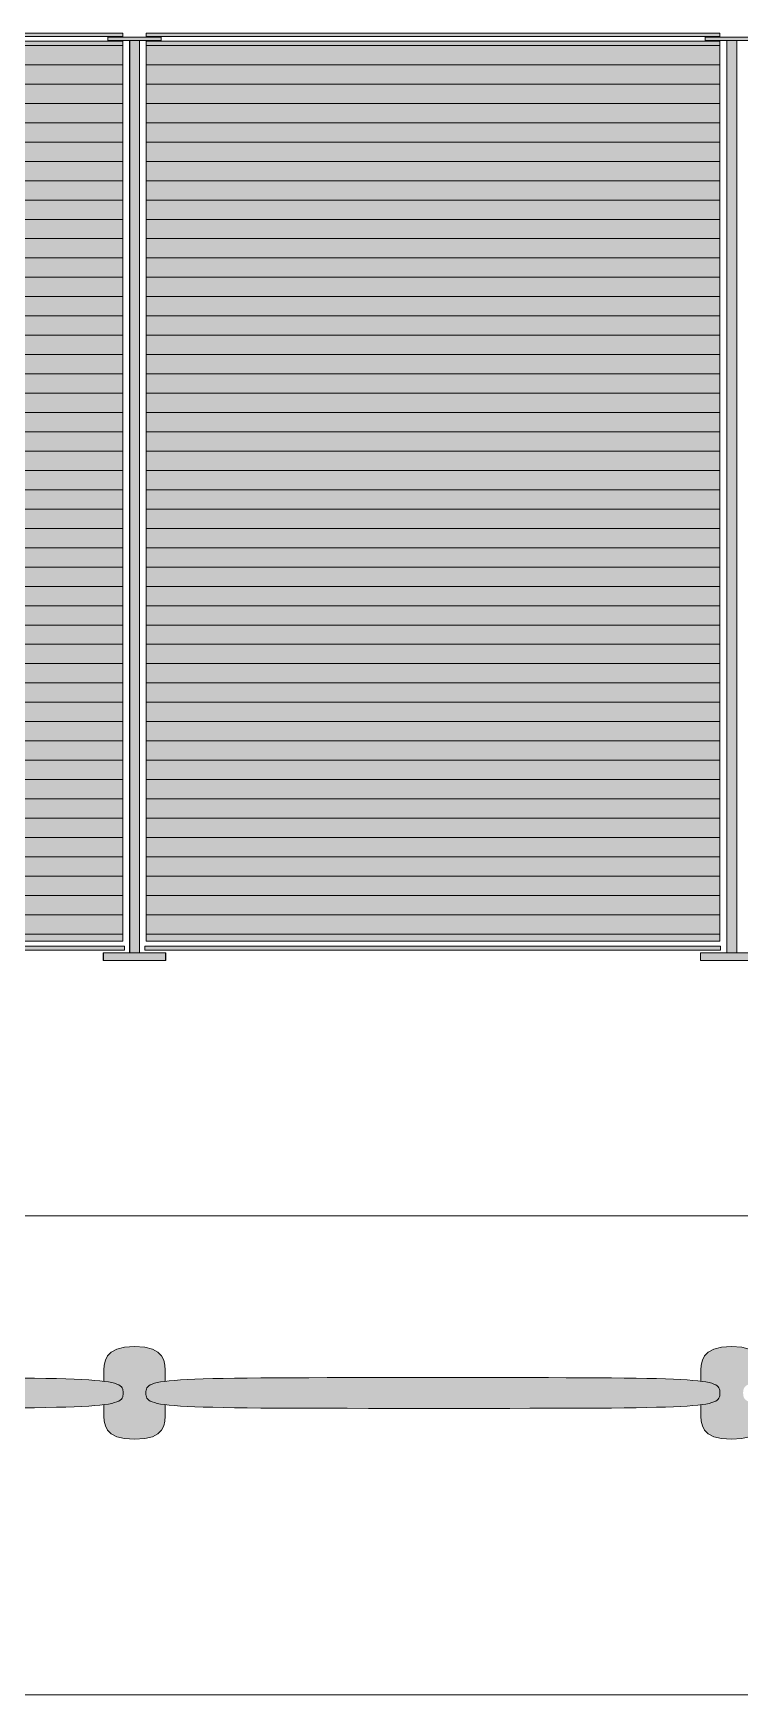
# Model space of a CAD drawing. Header units: millimetres. Extents: x -23380 to 52531, y -5628 to 1041.
# Drawn here: x 26639 to 27553, y -1709 to 441 of the extents above; entities that cross this region are included whole.
import ezdxf

# ---------------------------------------------------------------- set-up
doc = ezdxf.new("R2010")
doc.units = ezdxf.units.MM
for name, color, linetype, lineweight in [('dimensions', 7, 'Continuous', 5), ('drawing', 7, 'Continuous', 5), ('hatch', 9, 'Continuous', 5), ('ropes', 7, 'Continuous', 0)]:
    doc.layers.add(name, color=color, linetype=linetype, lineweight=lineweight)
pattern_1 = [(0, (0, 0), (0, 25), [])]

msp = doc.modelspace()

# ---------------------------------------------------------------- hatches: boundary and pattern name
at = {"layer": 'hatch'}
for points in [[(26373.5, 440.9), (25991.9, 440.9), (25991.9, 436.6), (26373.5, 436.6), (26755.2, 436.6), (26755.2, 440.9)], [(26373.5, 430.7), (25991.9, 430.7), (25991.9, -734.1), (26373.5, -734.1), (26755.2, -734.1), (26755.2, 430.7)], [(26763.6, 431.6), (26776.5, 431.6), (26776.9, 431.6), (26804.6, 431.6), (26804.6, 435.7), (26735.9, 435.7), (26735.9, 431.6)], [(26764, 431.6), (26763.6, 431.6), (26763.6, -749.1), (26764, -749.1)], [(26776.5, -749.1), (26776.5, 431.6), (26764, 431.6), (26764, -749.1)], [(26776.5, 431.6), (26776.5, -749.1), (26776.9, -749.1), (26776.9, 431.6)], [(26785.3, 436.6), (27527.5, 436.6), (27527.5, 440.9), (26785.3, 440.9)], [(26785.3, -734.1), (27527.5, -734.1), (27527.5, 430.7), (26785.3, 430.7)], [(27536.5, 431.6), (27549.4, 431.6), (27577.1, 431.6), (27577.1, 435.7), (27508.4, 435.7), (27508.4, 431.6)], [(27549.4, -749.1), (27549.4, 431.6), (27536.5, 431.6), (27536.5, -749.1)], [(26373.5, -740.7), (25989.9, -740.7), (25989.9, -745.8), (26373.5, -745.8), (26757.1, -745.8), (26757.1, -740.7)], [(26730, -759.1), (26730, -749.1), (26729.8, -749.1), (26729.8, -759.1)], [(26730, -759.1), (26810.5, -759.1), (26810.5, -749.1), (26730, -749.1)], [(26783.4, -745.8), (27528.2, -745.8), (27528.2, -740.7), (26783.4, -740.7)], [(26810.5, -759.1), (26810.7, -759.1), (26810.7, -749.1), (26810.5, -749.1)], [(27583, -759.1), (27583, -749.1), (27502.3, -749.1), (27502.3, -759.1)], [(26730.5, -1334), (26730.6, -1345.7), (26730.6, -1348.9), (26730.7, -1350.5), (26730.8, -1352), (26731, -1353.6), (26731.1, -1354.4), (26731.2, -1355.2), (26731.3, -1356), (26731.4, -1356.8), (26731.6, -1357.5), (26731.8, -1358.3), (26731.9, -1359.1), (26732.2, -1359.8), (26732.4, -1360.6), (26732.6, -1361.3), (26732.9, -1362), (26733.2, -1362.8), (26733.5, -1363.5), (26733.9, -1364.2), (26734.1, -1364.5), (26734.2, -1364.9), (26734.4, -1365.2), (26734.6, -1365.6), (26734.8, -1365.9), (26735.1, -1366.2), (26735.3, -1366.6), (26735.5, -1366.9), (26735.8, -1367.2), (26736, -1367.5), (26736.2, -1367.9), (26736.5, -1368.2), (26736.8, -1368.5), (26737, -1368.8), (26737.3, -1369.1), (26737.6, -1369.4), (26737.9, -1369.7), (26738.2, -1370), (26738.5, -1370.3), (26738.9, -1370.6), (26739.2, -1370.9), (26739.5, -1371.2), (26739.9, -1371.4), (26740.3, -1371.7), (26740.6, -1372), (26741, -1372.2), (26741.4, -1372.5), (26741.8, -1372.8), (26742.2, -1373), (26742.6, -1373.3), (26743, -1373.5), (26743.5, -1373.7), (26744.4, -1374.2), (26745.3, -1374.6), (26746.3, -1375.1), (26747.3, -1375.5), (26748.4, -1375.9), (26749.5, -1376.2), (26750.7, -1376.6), (26751.9, -1376.9), (26753.1, -1377.2), (26754.4, -1377.5), (26755.8, -1377.7), (26757.2, -1377.9), (26758.6, -1378.1), (26760.2, -1378.3), (26761.7, -1378.5), (26763.3, -1378.6), (26765, -1378.7), (26766.7, -1378.7), (26770.3, -1378.8), (26773.9, -1378.7), (26775.7, -1378.7), (26777.3, -1378.6), (26778.9, -1378.5), (26780.5, -1378.3), (26782, -1378.1), (26783.5, -1377.9), (26784.9, -1377.7), (26786.2, -1377.5), (26787.5, -1377.2), (26788.8, -1376.9), (26790, -1376.6), (26791.1, -1376.2), (26792.2, -1375.9), (26793.3, -1375.5), (26794.3, -1375.1), (26795.3, -1374.6), (26796.3, -1374.2), (26797.2, -1373.7), (26797.6, -1373.5), (26798, -1373.3), (26798.5, -1373), (26798.9, -1372.8), (26799.3, -1372.5), (26799.6, -1372.2), (26800, -1372), (26800.4, -1371.7), (26800.7, -1371.4), (26801.1, -1371.2), (26801.4, -1370.9), (26801.8, -1370.6), (26802.1, -1370.3), (26802.4, -1370), (26802.7, -1369.7), (26803, -1369.4), (26803.3, -1369.1), (26803.6, -1368.8), (26803.9, -1368.5), (26804.1, -1368.2), (26804.4, -1367.9), (26804.6, -1367.5), (26804.9, -1367.2), (26805.1, -1366.9), (26805.4, -1366.6), (26805.6, -1366.2), (26805.8, -1365.9), (26806, -1365.6), (26806.2, -1365.2), (26806.4, -1364.9), (26806.6, -1364.5), (26806.8, -1364.2), (26807.1, -1363.5), (26807.4, -1362.8), (26807.7, -1362), (26808, -1361.3), (26808.3, -1360.6), (26808.5, -1359.8), (26808.7, -1359.1), (26808.9, -1358.3), (26809.1, -1357.5), (26809.2, -1356.8), (26809.4, -1356), (26809.5, -1355.2), (26809.6, -1354.4), (26809.7, -1353.6), (26809.8, -1352), (26809.9, -1350.5), (26810, -1348.9), (26810.1, -1345.7), (26810.1, -1334), (26806, -1333.5), (26802.5, -1332.8), (26800.8, -1332.5), (26799.3, -1332.2), (26797.9, -1331.8), (26796.5, -1331.5), (26795.3, -1331.1), (26794.1, -1330.7), (26793.6, -1330.5), (26793.1, -1330.3), (26792.6, -1330.1), (26792.1, -1329.9), (26791.7, -1329.7), (26791.2, -1329.5), (26790.8, -1329.3), (26790.4, -1329.1), (26790, -1328.9), (26789.7, -1328.6), (26789.3, -1328.4), (26789, -1328.2), (26788.7, -1327.9), (26788.4, -1327.7), (26788.2, -1327.6), (26788.1, -1327.5), (26788, -1327.3), (26787.8, -1327.2), (26787.7, -1327.1), (26787.6, -1327), (26787.5, -1326.9), (26787.4, -1326.7), (26787.2, -1326.6), (26787.1, -1326.5), (26787, -1326.3), (26786.9, -1326.2), (26786.8, -1326.1), (26786.7, -1325.9), (26786.7, -1325.8), (26786.6, -1325.7), (26786.5, -1325.5), (26786.4, -1325.4), (26786.3, -1325.3), (26786.2, -1325.1), (26786.2, -1325), (26786.1, -1324.9), (26786, -1324.7), (26786, -1324.6), (26785.9, -1324.4), (26785.8, -1324.3), (26785.8, -1324.2), (26785.7, -1324), (26785.6, -1323.7), (26785.5, -1323.4), (26785.5, -1323.1), (26785.4, -1322.8), (26785.3, -1322.5), (26785.3, -1322.2), (26785.2, -1321.9), (26785.2, -1321.6), (26785.1, -1321.2), (26785.1, -1320.9), (26785.1, -1320.2), (26785, -1319.6), (26785, -1318.9), (26785, -1318.2), (26785.1, -1317.5), (26785.1, -1316.8), (26785.1, -1316.5), (26785.2, -1316.2), (26785.2, -1315.8), (26785.3, -1315.5), (26785.3, -1315.2), (26785.4, -1314.9), (26785.5, -1314.6), (26785.5, -1314.3), (26785.6, -1314), (26785.7, -1313.7), (26785.8, -1313.6), (26785.8, -1313.4), (26785.9, -1313.3), (26786, -1313.1), (26786, -1313), (26786.1, -1312.8), (26786.2, -1312.7), (26786.2, -1312.6), (26786.3, -1312.4), (26786.4, -1312.3), (26786.5, -1312.2), (26786.6, -1312), (26786.7, -1311.9), (26786.7, -1311.8), (26786.8, -1311.6), (26786.9, -1311.5), (26787, -1311.4), (26787.1, -1311.2), (26787.2, -1311.1), (26787.4, -1311), (26787.5, -1310.9), (26787.6, -1310.7), (26787.7, -1310.6), (26787.8, -1310.5), (26788, -1310.4), (26788.1, -1310.2), (26788.2, -1310.1), (26788.4, -1310), (26788.7, -1309.8), (26789, -1309.5), (26789.3, -1309.3), (26789.7, -1309.1), (26790, -1308.8), (26790.4, -1308.6), (26790.8, -1308.4), (26791.2, -1308.2), (26791.7, -1308), (26792.1, -1307.8), (26792.6, -1307.6), (26793.1, -1307.4), (26793.6, -1307.2), (26794.1, -1307), (26795.3, -1306.6), (26796.5, -1306.2), (26797.9, -1305.9), (26799.3, -1305.5), (26800.8, -1305.2), (26802.5, -1304.9), (26806, -1304.3), (26810.1, -1303.7), (26810.1, -1295.6), (26810.1, -1292.4), (26810, -1289.2), (26809.9, -1287.6), (26809.8, -1285.9), (26809.7, -1284.3), (26809.5, -1282.7), (26809.4, -1282), (26809.2, -1281.2), (26809.1, -1280.4), (26808.9, -1279.6), (26808.7, -1278.8), (26808.5, -1278.1), (26808.3, -1277.3), (26808, -1276.6), (26807.7, -1275.8), (26807.4, -1275.1), (26807.1, -1274.4), (26806.8, -1273.6), (26806.6, -1273.3), (26806.4, -1272.9), (26806.2, -1272.6), (26806, -1272.2), (26805.8, -1271.9), (26805.6, -1271.6), (26805.4, -1271.2), (26805.1, -1270.9), (26804.9, -1270.6), (26804.6, -1270.2), (26804.4, -1269.9), (26804.1, -1269.6), (26803.9, -1269.3), (26803.6, -1269), (26803.3, -1268.6), (26803, -1268.3), (26802.7, -1268), (26802.4, -1267.7), (26802.1, -1267.4), (26801.8, -1267.1), (26801.4, -1266.9), (26801.1, -1266.6), (26800.7, -1266.3), (26800.4, -1266), (26800, -1265.7), (26799.6, -1265.5), (26799.3, -1265.2), (26798.9, -1264.9), (26798.5, -1264.7), (26798, -1264.4), (26797.6, -1264.2), (26797.2, -1264), (26796.7, -1263.7), (26796.3, -1263.5), (26795.3, -1263), (26794.3, -1262.6), (26793.3, -1262.2), (26792.2, -1261.8), (26791.1, -1261.4), (26790, -1261.1), (26788.8, -1260.8), (26787.5, -1260.5), (26786.2, -1260.2), (26784.9, -1259.9), (26783.4, -1259.7), (26782, -1259.5), (26780.5, -1259.3), (26778.9, -1259.2), (26777.3, -1259), (26775.7, -1258.9), (26773.9, -1258.9), (26770.3, -1258.8), (26766.9, -1258.9), (26763.7, -1259), (26762.2, -1259.1), (26760.7, -1259.3), (26759.3, -1259.4), (26757.9, -1259.6), (26756.6, -1259.8), (26755.4, -1260), (26754.2, -1260.2), (26753.1, -1260.5), (26752, -1260.7), (26750.9, -1261), (26749.9, -1261.3), (26748.9, -1261.6), (26747.9, -1262), (26747, -1262.3), (26746.1, -1262.7), (26745.2, -1263.1), (26744.4, -1263.5), (26743.6, -1263.9), (26742.8, -1264.3), (26742.1, -1264.8), (26741.4, -1265.2), (26740.7, -1265.7), (26740, -1266.2), (26739.4, -1266.7), (26738.8, -1267.2), (26738.3, -1267.7), (26737.7, -1268.2), (26737.2, -1268.8), (26736.7, -1269.3), (26736.3, -1269.9), (26735.8, -1270.5), (26735.4, -1271), (26735, -1271.6), (26734.6, -1272.2), (26734.3, -1272.9), (26734, -1273.5), (26733.6, -1274.1), (26733.4, -1274.7), (26733.1, -1275.4), (26732.8, -1276), (26732.6, -1276.7), (26732.4, -1277.4), (26732.2, -1278), (26732, -1278.7), (26731.8, -1279.4), (26731.6, -1280.1), (26731.5, -1280.7), (26731.4, -1281.4), (26731.1, -1282.8), (26731, -1284.2), (26730.8, -1285.7), (26730.7, -1287.1), (26730.6, -1288.5), (26730.6, -1289.9), (26730.5, -1303.7), (26734.6, -1304.3), (26738.2, -1304.9), (26739.8, -1305.2), (26741.3, -1305.5), (26742.8, -1305.9), (26744.1, -1306.2), (26745.3, -1306.6), (26746.5, -1307), (26747, -1307.2), (26747.6, -1307.4), (26748, -1307.6), (26748.5, -1307.8), (26749, -1308), (26749.4, -1308.2), (26749.8, -1308.4), (26750.2, -1308.6), (26750.6, -1308.8), (26751, -1309.1), (26751.3, -1309.3), (26751.7, -1309.5), (26752, -1309.8), (26752.3, -1310), (26752.4, -1310.1), (26752.5, -1310.2), (26752.7, -1310.4), (26752.8, -1310.5), (26752.9, -1310.6), (26753, -1310.7), (26753.2, -1310.9), (26753.3, -1311), (26753.4, -1311.1), (26753.5, -1311.2), (26753.6, -1311.4), (26753.7, -1311.5), (26753.8, -1311.6), (26753.9, -1311.8), (26754, -1311.9), (26754.1, -1312), (26754.2, -1312.2), (26754.2, -1312.3), (26754.3, -1312.4), (26754.4, -1312.6), (26754.5, -1312.7), (26754.5, -1312.8), (26754.6, -1313), (26754.7, -1313.1), (26754.7, -1313.3), (26754.8, -1313.4), (26754.8, -1313.6), (26754.9, -1313.7), (26755, -1314), (26755.1, -1314.3), (26755.2, -1314.6), (26755.2, -1314.9), (26755.3, -1315.2), (26755.4, -1315.5), (26755.4, -1315.8), (26755.5, -1316.2), (26755.5, -1316.5), (26755.5, -1316.8), (26755.6, -1317.5), (26755.6, -1318.2), (26755.6, -1318.9), (26755.6, -1319.6), (26755.6, -1320.2), (26755.5, -1320.9), (26755.5, -1321.2), (26755.5, -1321.6), (26755.4, -1321.9), (26755.4, -1322.2), (26755.3, -1322.5), (26755.2, -1322.8), (26755.2, -1323.1), (26755.1, -1323.4), (26755, -1323.7), (26754.9, -1324), (26754.8, -1324.2), (26754.8, -1324.3), (26754.7, -1324.4), (26754.7, -1324.6), (26754.6, -1324.7), (26754.5, -1324.9), (26754.5, -1325), (26754.4, -1325.1), (26754.3, -1325.3), (26754.2, -1325.4), (26754.2, -1325.5), (26754.1, -1325.7), (26754, -1325.8), (26753.9, -1326), (26753.8, -1326.1), (26753.7, -1326.2), (26753.6, -1326.3), (26753.5, -1326.5), (26753.4, -1326.6), (26753.3, -1326.7), (26753.2, -1326.9), (26753, -1327), (26752.9, -1327.1), (26752.8, -1327.2), (26752.7, -1327.3), (26752.5, -1327.5), (26752.4, -1327.6), (26752.3, -1327.7), (26752, -1328), (26751.7, -1328.2), (26751.3, -1328.4), (26751, -1328.6), (26750.6, -1328.9), (26750.2, -1329.1), (26749.8, -1329.3), (26749.4, -1329.5), (26749, -1329.7), (26748.5, -1329.9), (26748, -1330.1), (26747.6, -1330.3), (26747, -1330.5), (26746.5, -1330.7), (26745.3, -1331.1), (26744.1, -1331.5), (26742.8, -1331.8), (26741.4, -1332.2), (26739.8, -1332.5), (26738.2, -1332.8), (26734.6, -1333.5)], [(26757.9, -1259.6), (26756.6, -1259.8), (26755.4, -1260), (26754.2, -1260.2), (26753.1, -1260.5), (26752, -1260.7), (26750.9, -1261), (26749.9, -1261.3), (26748.9, -1261.6), (26747.9, -1262), (26747, -1262.3), (26746.1, -1262.7), (26745.2, -1263.1), (26744.4, -1263.5), (26743.6, -1263.9), (26742.8, -1264.3), (26742.1, -1264.8), (26741.4, -1265.2), (26740.7, -1265.7), (26740, -1266.2), (26739.4, -1266.7), (26738.8, -1267.2), (26738.3, -1267.7), (26737.7, -1268.2), (26737.2, -1268.8), (26736.7, -1269.3), (26736.3, -1269.9), (26735.8, -1270.5), (26735.4, -1271), (26735, -1271.6), (26734.6, -1272.2), (26734.3, -1272.9), (26734, -1273.5), (26733.6, -1274.1), (26733.4, -1274.7), (26733.1, -1275.4), (26732.8, -1276), (26732.6, -1276.7), (26732.4, -1277.3), (26732.2, -1278), (26732, -1278.7), (26731.8, -1279.4), (26731.6, -1280.1), (26731.5, -1280.7), (26731.4, -1281.4), (26731.1, -1282.8), (26731, -1284.2), (26730.8, -1285.7), (26730.7, -1287.1), (26730.6, -1288.5), (26730.6, -1289.9), (26730.5, -1303.7), (26730.5, -1303.7), (26730.5, -1295.6), (26730.6, -1289.9), (26730.6, -1288.5), (26730.7, -1287.1), (26730.8, -1285.7), (26731, -1284.2), (26731.1, -1282.8), (26731.4, -1281.4), (26731.5, -1280.7), (26731.6, -1280.1), (26731.8, -1279.4), (26732, -1278.7), (26732.2, -1278), (26732.4, -1277.4), (26732.6, -1276.7), (26732.8, -1276), (26733.1, -1275.4), (26733.4, -1274.7), (26733.6, -1274.1), (26734, -1273.5), (26734.3, -1272.9), (26734.6, -1272.2), (26735, -1271.6), (26735.4, -1271), (26735.8, -1270.5), (26736.3, -1269.9), (26736.7, -1269.3), (26737.2, -1268.8), (26737.7, -1268.2), (26738.3, -1267.7), (26738.8, -1267.2), (26739.4, -1266.7), (26740, -1266.2), (26740.7, -1265.7), (26741.4, -1265.2), (26742.1, -1264.8), (26742.8, -1264.3), (26743.6, -1263.9), (26744.4, -1263.5), (26745.2, -1263.1), (26746.1, -1262.7), (26747, -1262.3), (26747.9, -1262), (26748.9, -1261.6), (26749.9, -1261.3), (26750.9, -1261), (26752, -1260.7), (26753.1, -1260.5), (26754.2, -1260.2), (26755.4, -1260), (26756.6, -1259.8)], [(27502.8, -1334.1), (27502.8, -1345.7), (27502.9, -1348.9), (27503, -1350.5), (27503.1, -1352), (27503.2, -1353.6), (27503.3, -1354.4), (27503.4, -1355.2), (27503.6, -1356), (27503.7, -1356.8), (27503.9, -1357.5), (27504, -1358.3), (27504.2, -1359.1), (27504.4, -1359.8), (27504.7, -1360.6), (27504.9, -1361.3), (27505.2, -1362), (27505.5, -1362.8), (27505.8, -1363.5), (27506.2, -1364.2), (27506.3, -1364.5), (27506.5, -1364.9), (27506.7, -1365.2), (27506.9, -1365.6), (27507.1, -1365.9), (27507.3, -1366.2), (27507.6, -1366.6), (27507.8, -1366.9), (27508, -1367.2), (27508.3, -1367.5), (27508.5, -1367.9), (27508.8, -1368.2), (27509.1, -1368.5), (27509.3, -1368.8), (27509.6, -1369.1), (27509.9, -1369.4), (27510.2, -1369.7), (27510.5, -1370), (27510.8, -1370.3), (27511.2, -1370.6), (27511.5, -1370.9), (27511.8, -1371.2), (27512.2, -1371.4), (27512.5, -1371.7), (27512.9, -1372), (27513.3, -1372.2), (27513.7, -1372.5), (27514.1, -1372.8), (27514.5, -1373), (27514.9, -1373.3), (27515.3, -1373.5), (27515.8, -1373.7), (27516.7, -1374.2), (27517.6, -1374.6), (27518.6, -1375.1), (27519.6, -1375.5), (27520.7, -1375.9), (27521.8, -1376.2), (27523, -1376.6), (27524.2, -1376.9), (27525.4, -1377.2), (27526.7, -1377.5), (27528.1, -1377.7), (27529.5, -1377.9), (27530.9, -1378.1), (27532.4, -1378.3), (27534, -1378.5), (27535.6, -1378.6), (27537.3, -1378.7), (27539, -1378.7), (27542.6, -1378.8), (27546.2, -1378.7), (27547.9, -1378.7), (27549.6, -1378.6), (27551.2, -1378.5), (27552.8, -1378.3), (27554.3, -1378.1), (27555.7, -1377.9), (27557.1, -1377.7), (27558.5, -1377.5), (27559.8, -1377.2), (27561.1, -1376.9), (27562.3, -1376.6), (27563.4, -1376.2), (27564.5, -1375.9), (27565.6, -1375.5), (27566.6, -1375.1), (27567.6, -1374.6), (27568.6, -1374.2), (27569.5, -1373.7), (27569.9, -1373.5), (27570.3, -1373.3), (27570.7, -1373), (27571.1, -1372.8), (27571.5, -1372.5), (27571.9, -1372.2), (27572.3, -1372), (27572.7, -1371.7), (27573, -1371.4), (27573.4, -1371.2), (27573.7, -1370.9), (27574.1, -1370.6), (27574.4, -1370.3), (27574.7, -1370), (27575, -1369.7), (27575.3, -1369.4), (27575.6, -1369.1), (27575.9, -1368.8), (27576.2, -1368.5), (27576.4, -1368.2), (27576.7, -1367.9), (27576.9, -1367.5), (27577.2, -1367.2), (27577.4, -1366.9), (27577.6, -1366.6), (27577.9, -1366.2), (27578.1, -1365.9), (27578.3, -1365.6), (27578.5, -1365.2), (27578.7, -1364.9), (27578.9, -1364.5), (27579.1, -1364.2), (27579.4, -1363.5), (27579.7, -1362.8), (27580, -1362), (27580.3, -1361.3), (27580.5, -1360.6), (27580.8, -1359.8), (27581, -1359.1), (27581.2, -1358.3), (27581.4, -1357.5), (27581.5, -1356.8), (27581.6, -1356), (27581.8, -1355.2), (27581.9, -1354.4), (27582, -1353.6), (27582.1, -1352), (27582.2, -1350.5), (27582.3, -1348.9), (27582.4, -1345.7), (27582.4, -1334.1), (27578.4, -1333.6), (27574.9, -1333), (27573.3, -1332.6), (27571.7, -1332.3), (27570.3, -1332), (27569, -1331.6), (27567.8, -1331.2), (27566.7, -1330.9), (27566.1, -1330.7), (27565.6, -1330.5), (27565.1, -1330.3), (27564.7, -1330), (27564.2, -1329.8), (27563.8, -1329.6), (27563.4, -1329.4), (27563, -1329.2), (27562.6, -1329), (27562.2, -1328.7), (27561.9, -1328.5), (27561.6, -1328.3), (27561.3, -1328), (27561, -1327.8), (27560.8, -1327.7), (27560.7, -1327.6), (27560.6, -1327.4), (27560.4, -1327.3), (27560.3, -1327.2), (27560.2, -1327.1), (27560.1, -1326.9), (27560, -1326.8), (27559.8, -1326.7), (27559.7, -1326.6), (27559.6, -1326.4), (27559.5, -1326.3), (27559.4, -1326.2), (27559.3, -1326), (27559.3, -1325.9), (27559.2, -1325.8), (27559.1, -1325.6), (27559, -1325.5), (27558.9, -1325.4), (27558.8, -1325.2), (27558.8, -1325.1), (27558.7, -1324.9), (27558.6, -1324.8), (27558.6, -1324.6), (27558.5, -1324.5), (27558.5, -1324.4), (27558.3, -1324.1), (27558.2, -1323.8), (27558.1, -1323.5), (27558.1, -1323.2), (27558, -1322.9), (27557.9, -1322.6), (27557.9, -1322.2), (27557.8, -1321.9), (27557.8, -1321.6), (27557.7, -1321.3), (27557.7, -1320.9), (27557.7, -1320.3), (27557.6, -1319.6), (27557.6, -1318.9), (27557.6, -1318.1), (27557.7, -1317.5), (27557.7, -1316.8), (27557.7, -1316.4), (27557.8, -1316.1), (27557.8, -1315.8), (27557.9, -1315.5), (27557.9, -1315.2), (27558, -1314.8), (27558.1, -1314.5), (27558.1, -1314.2), (27558.2, -1313.9), (27558.3, -1313.6), (27558.5, -1313.3), (27558.5, -1313.2), (27558.6, -1313.1), (27558.6, -1312.9), (27558.7, -1312.8), (27558.8, -1312.6), (27558.8, -1312.5), (27558.9, -1312.4), (27559, -1312.2), (27559.1, -1312.1), (27559.2, -1311.9), (27559.3, -1311.8), (27559.3, -1311.7), (27559.4, -1311.5), (27559.5, -1311.4), (27559.6, -1311.3), (27559.7, -1311.2), (27559.8, -1311), (27560, -1310.9), (27560.1, -1310.8), (27560.2, -1310.6), (27560.3, -1310.5), (27560.4, -1310.4), (27560.6, -1310.3), (27560.7, -1310.1), (27560.8, -1310), (27561, -1309.9), (27561.3, -1309.7), (27561.6, -1309.4), (27561.9, -1309.2), (27562.2, -1309), (27562.6, -1308.7), (27563, -1308.5), (27563.4, -1308.3), (27563.8, -1308.1), (27564.2, -1307.9), (27564.7, -1307.7), (27565.1, -1307.5), (27565.6, -1307.3), (27566.1, -1307.1), (27566.7, -1306.9), (27567.8, -1306.5), (27569, -1306.1), (27570.3, -1305.8), (27571.7, -1305.4), (27573.3, -1305.1), (27574.9, -1304.8), (27578.4, -1304.1), (27582.4, -1303.6), (27582.4, -1295.6), (27582.4, -1292.4), (27582.3, -1289.2), (27582.2, -1287.6), (27582.1, -1285.9), (27582, -1284.3), (27581.8, -1282.7), (27581.6, -1282), (27581.5, -1281.2), (27581.4, -1280.4), (27581.2, -1279.6), (27581, -1278.8), (27580.8, -1278.1), (27580.5, -1277.3), (27580.3, -1276.6), (27580, -1275.8), (27579.7, -1275.1), (27579.4, -1274.4), (27579.1, -1273.6), (27578.9, -1273.3), (27578.7, -1272.9), (27578.5, -1272.6), (27578.3, -1272.2), (27578.1, -1271.9), (27577.9, -1271.6), (27577.6, -1271.2), (27577.4, -1270.9), (27577.2, -1270.6), (27576.9, -1270.2), (27576.7, -1269.9), (27576.4, -1269.6), (27576.2, -1269.3), (27575.9, -1269), (27575.6, -1268.6), (27575.3, -1268.3), (27575, -1268), (27574.7, -1267.7), (27574.4, -1267.4), (27574.1, -1267.1), (27573.7, -1266.9), (27573.4, -1266.6), (27573, -1266.3), (27572.7, -1266), (27572.3, -1265.7), (27571.9, -1265.5), (27571.5, -1265.2), (27571.2, -1264.9), (27570.7, -1264.7), (27570.3, -1264.4), (27569.9, -1264.2), (27569.5, -1264), (27569, -1263.7), (27568.6, -1263.5), (27567.6, -1263), (27566.6, -1262.6), (27565.6, -1262.2), (27564.5, -1261.8), (27563.4, -1261.4), (27562.3, -1261.1), (27561.1, -1260.8), (27559.8, -1260.5), (27558.5, -1260.2), (27557.1, -1259.9), (27555.7, -1259.7), (27554.3, -1259.5), (27552.8, -1259.3), (27551.2, -1259.2), (27549.6, -1259), (27547.9, -1258.9), (27546.2, -1258.9), (27542.6, -1258.8), (27539, -1258.9), (27537.3, -1258.9), (27535.6, -1259), (27534, -1259.2), (27532.4, -1259.3), (27530.9, -1259.5), (27529.5, -1259.7), (27528.1, -1259.9), (27526.7, -1260.2), (27525.4, -1260.5), (27524.2, -1260.8), (27523, -1261.1), (27521.8, -1261.4), (27520.7, -1261.8), (27519.6, -1262.2), (27518.6, -1262.6), (27517.6, -1263), (27516.7, -1263.5), (27516.2, -1263.7), (27515.8, -1264), (27515.3, -1264.2), (27514.9, -1264.4), (27514.5, -1264.7), (27514.1, -1264.9), (27513.7, -1265.2), (27513.3, -1265.5), (27512.9, -1265.7), (27512.5, -1266), (27512.2, -1266.3), (27511.8, -1266.6), (27511.5, -1266.9), (27511.2, -1267.1), (27510.8, -1267.4), (27510.5, -1267.7), (27510.2, -1268), (27509.9, -1268.3), (27509.6, -1268.6), (27509.3, -1269), (27509.1, -1269.3), (27508.8, -1269.6), (27508.5, -1269.9), (27508.3, -1270.2), (27508, -1270.6), (27507.8, -1270.9), (27507.6, -1271.2), (27507.3, -1271.6), (27507.1, -1271.9), (27506.9, -1272.2), (27506.7, -1272.6), (27506.5, -1272.9), (27506.3, -1273.3), (27506.2, -1273.6), (27505.8, -1274.4), (27505.5, -1275.1), (27505.2, -1275.8), (27504.9, -1276.6), (27504.7, -1277.3), (27504.4, -1278.1), (27504.2, -1278.8), (27504, -1279.6), (27503.9, -1280.4), (27503.7, -1281.2), (27503.6, -1282), (27503.4, -1282.7), (27503.2, -1284.3), (27503.1, -1285.9), (27503, -1287.6), (27502.9, -1289.2), (27502.8, -1292.4), (27502.8, -1303.6), (27506.8, -1304.1), (27510.4, -1304.8), (27512, -1305.1), (27513.5, -1305.4), (27514.9, -1305.8), (27516.2, -1306.1), (27517.4, -1306.5), (27518.5, -1306.9), (27519.1, -1307.1), (27519.6, -1307.3), (27520.1, -1307.5), (27520.6, -1307.7), (27521, -1307.9), (27521.4, -1308.1), (27521.9, -1308.3), (27522.2, -1308.5), (27522.6, -1308.7), (27523, -1309), (27523.3, -1309.2), (27523.6, -1309.4), (27524, -1309.7), (27524.3, -1309.9), (27524.4, -1310), (27524.5, -1310.1), (27524.7, -1310.3), (27524.8, -1310.4), (27524.9, -1310.5), (27525, -1310.6), (27525.2, -1310.8), (27525.3, -1310.9), (27525.4, -1311), (27525.5, -1311.2), (27525.6, -1311.3), (27525.7, -1311.4), (27525.8, -1311.5), (27525.9, -1311.7), (27526, -1311.8), (27526.1, -1311.9), (27526.1, -1312.1), (27526.2, -1312.2), (27526.3, -1312.4), (27526.4, -1312.5), (27526.4, -1312.6), (27526.5, -1312.8), (27526.6, -1312.9), (27526.7, -1313.1), (27526.7, -1313.2), (27526.8, -1313.3), (27526.9, -1313.6), (27527, -1313.9), (27527.1, -1314.2), (27527.2, -1314.5), (27527.2, -1314.8), (27527.3, -1315.2), (27527.4, -1315.5), (27527.4, -1315.8), (27527.4, -1316.1), (27527.5, -1316.4), (27527.5, -1316.8), (27527.6, -1317.5), (27527.6, -1318.1), (27527.6, -1318.9), (27527.6, -1319.6), (27527.6, -1320.3), (27527.5, -1320.9), (27527.5, -1321.3), (27527.4, -1321.6), (27527.4, -1321.9), (27527.4, -1322.2), (27527.3, -1322.6), (27527.2, -1322.9), (27527.2, -1323.2), (27527.1, -1323.5), (27527, -1323.8), (27526.9, -1324.1), (27526.8, -1324.4), (27526.7, -1324.5), (27526.7, -1324.6), (27526.6, -1324.8), (27526.5, -1324.9), (27526.4, -1325.1), (27526.4, -1325.2), (27526.3, -1325.4), (27526.2, -1325.5), (27526.1, -1325.6), (27526.1, -1325.8), (27526, -1325.9), (27525.9, -1326), (27525.8, -1326.2), (27525.7, -1326.3), (27525.6, -1326.4), (27525.5, -1326.6), (27525.4, -1326.7), (27525.3, -1326.8), (27525.2, -1326.9), (27525, -1327.1), (27524.9, -1327.2), (27524.8, -1327.3), (27524.7, -1327.4), (27524.5, -1327.6), (27524.4, -1327.7), (27524.3, -1327.8), (27524, -1328), (27523.6, -1328.3), (27523.3, -1328.5), (27523, -1328.7), (27522.6, -1329), (27522.2, -1329.2), (27521.9, -1329.4), (27521.4, -1329.6), (27521, -1329.8), (27520.6, -1330), (27520.1, -1330.3), (27519.6, -1330.5), (27519.1, -1330.7), (27518.5, -1330.9), (27517.4, -1331.2), (27516.2, -1331.6), (27514.9, -1332), (27513.5, -1332.3), (27512, -1332.6), (27510.4, -1333), (27506.8, -1333.6)], [(26373.5, -1299), (26123.7, -1299.6), (26056, -1301), (26033.2, -1302.1), (26024.2, -1302.9), (26016.5, -1303.7), (26012.4, -1304.3), (26008.8, -1304.9), (26007.2, -1305.2), (26005.7, -1305.5), (26004.3, -1305.9), (26002.9, -1306.2), (26001.7, -1306.6), (26000.5, -1307), (26000, -1307.2), (25999.5, -1307.4), (25999, -1307.6), (25998.5, -1307.8), (25998, -1308), (25997.6, -1308.2), (25997.2, -1308.4), (25996.8, -1308.6), (25996.4, -1308.8), (25996.1, -1309.1), (25995.7, -1309.3), (25995.4, -1309.5), (25995.1, -1309.8), (25994.8, -1310), (25994.6, -1310.1), (25994.5, -1310.2), (25994.4, -1310.4), (25994.2, -1310.5), (25994.1, -1310.6), (25994, -1310.7), (25993.9, -1310.9), (25993.7, -1311), (25993.6, -1311.1), (25993.5, -1311.2), (25993.4, -1311.4), (25993.3, -1311.5), (25993.2, -1311.6), (25993.1, -1311.8), (25993, -1311.9), (25993, -1312), (25992.9, -1312.2), (25992.8, -1312.3), (25992.7, -1312.4), (25992.6, -1312.6), (25992.6, -1312.7), (25992.5, -1312.8), (25992.4, -1313), (25992.4, -1313.1), (25992.3, -1313.3), (25992.2, -1313.4), (25992.2, -1313.6), (25992.1, -1313.7), (25992, -1314), (25991.9, -1314.3), (25991.9, -1314.6), (25991.8, -1314.9), (25991.7, -1315.2), (25991.7, -1315.5), (25991.6, -1315.8), (25991.6, -1316.2), (25991.5, -1316.5), (25991.5, -1316.8), (25991.5, -1317.5), (25991.4, -1318.2), (25991.4, -1318.9), (25991.4, -1319.6), (25991.5, -1320.2), (25991.5, -1320.9), (25991.5, -1321.2), (25991.6, -1321.6), (25991.6, -1321.9), (25991.7, -1322.2), (25991.7, -1322.5), (25991.8, -1322.8), (25991.9, -1323.1), (25991.9, -1323.4), (25992, -1323.7), (25992.1, -1324), (25992.2, -1324.2), (25992.2, -1324.3), (25992.3, -1324.4), (25992.4, -1324.6), (25992.4, -1324.7), (25992.5, -1324.9), (25992.6, -1325), (25992.6, -1325.1), (25992.7, -1325.3), (25992.8, -1325.4), (25992.9, -1325.5), (25993, -1325.7), (25993, -1325.8), (25993.1, -1326), (25993.2, -1326.1), (25993.3, -1326.2), (25993.4, -1326.3), (25993.5, -1326.5), (25993.6, -1326.6), (25993.7, -1326.7), (25993.9, -1326.9), (25994, -1327), (25994.1, -1327.1), (25994.2, -1327.2), (25994.4, -1327.3), (25994.5, -1327.5), (25994.6, -1327.6), (25994.8, -1327.7), (25995.1, -1328), (25995.4, -1328.2), (25995.7, -1328.4), (25996, -1328.6), (25996.4, -1328.9), (25996.8, -1329.1), (25997.2, -1329.3), (25997.6, -1329.5), (25998, -1329.7), (25998.5, -1329.9), (25999, -1330.1), (25999.5, -1330.3), (26000, -1330.5), (26000.5, -1330.7), (26001.7, -1331.1), (26002.9, -1331.5), (26004.2, -1331.8), (26005.7, -1332.2), (26007.2, -1332.5), (26008.8, -1332.8), (26012.4, -1333.5), (26016.5, -1334), (26024.1, -1334.9), (26033.2, -1335.6), (26056, -1336.8), (26123.7, -1338.2), (26623.3, -1338.2), (26691, -1336.8), (26713.8, -1335.6), (26722.9, -1334.9), (26730.5, -1334), (26734.6, -1333.5), (26738.2, -1332.8), (26739.8, -1332.5), (26741.4, -1332.2), (26742.8, -1331.8), (26744.1, -1331.5), (26745.3, -1331.1), (26746.5, -1330.7), (26747, -1330.5), (26747.6, -1330.3), (26748, -1330.1), (26748.5, -1329.9), (26749, -1329.7), (26749.4, -1329.5), (26749.8, -1329.3), (26750.2, -1329.1), (26750.6, -1328.9), (26751, -1328.6), (26751.3, -1328.4), (26751.7, -1328.2), (26752, -1328), (26752.3, -1327.7), (26752.4, -1327.6), (26752.5, -1327.5), (26752.7, -1327.3), (26752.8, -1327.2), (26752.9, -1327.1), (26753, -1327), (26753.2, -1326.9), (26753.3, -1326.7), (26753.4, -1326.6), (26753.5, -1326.5), (26753.6, -1326.3), (26753.7, -1326.2), (26753.8, -1326.1), (26753.9, -1326), (26754, -1325.8), (26754.1, -1325.7), (26754.2, -1325.5), (26754.2, -1325.4), (26754.3, -1325.3), (26754.4, -1325.1), (26754.5, -1325), (26754.5, -1324.9), (26754.6, -1324.7), (26754.7, -1324.6), (26754.7, -1324.4), (26754.8, -1324.3), (26754.8, -1324.2), (26754.9, -1324), (26755, -1323.7), (26755.1, -1323.4), (26755.2, -1323.1), (26755.2, -1322.8), (26755.3, -1322.5), (26755.4, -1322.2), (26755.4, -1321.9), (26755.5, -1321.6), (26755.5, -1321.2), (26755.5, -1320.9), (26755.6, -1320.2), (26755.6, -1319.6), (26755.6, -1318.9), (26755.6, -1318.2), (26755.6, -1317.5), (26755.5, -1316.8), (26755.5, -1316.5), (26755.5, -1316.2), (26755.4, -1315.8), (26755.4, -1315.5), (26755.3, -1315.2), (26755.2, -1314.9), (26755.2, -1314.6), (26755.1, -1314.3), (26755, -1314), (26754.9, -1313.7), (26754.8, -1313.6), (26754.8, -1313.4), (26754.7, -1313.3), (26754.7, -1313.1), (26754.6, -1313), (26754.5, -1312.8), (26754.5, -1312.7), (26754.4, -1312.6), (26754.3, -1312.4), (26754.2, -1312.3), (26754.2, -1312.2), (26754.1, -1312), (26754, -1311.9), (26753.9, -1311.8), (26753.8, -1311.6), (26753.7, -1311.5), (26753.6, -1311.4), (26753.5, -1311.2), (26753.4, -1311.1), (26753.3, -1311), (26753.2, -1310.9), (26753, -1310.7), (26752.9, -1310.6), (26752.8, -1310.5), (26752.7, -1310.4), (26752.5, -1310.2), (26752.4, -1310.1), (26752.3, -1310), (26752, -1309.8), (26751.7, -1309.5), (26751.3, -1309.3), (26751, -1309.1), (26750.6, -1308.8), (26750.2, -1308.6), (26749.8, -1308.4), (26749.4, -1308.2), (26749, -1308), (26748.5, -1307.8), (26748, -1307.6), (26747.6, -1307.4), (26747, -1307.2), (26746.5, -1307), (26745.3, -1306.6), (26744.1, -1306.2), (26742.8, -1305.9), (26741.3, -1305.5), (26739.8, -1305.2), (26738.2, -1304.9), (26734.6, -1304.3), (26730.5, -1303.7), (26722.9, -1302.9), (26713.8, -1302.1), (26691, -1301), (26623.3, -1299.6)], [(26785, -1318.9), (26785, -1319.6), (26785.1, -1320.2), (26785.1, -1320.9), (26785.1, -1321.2), (26785.2, -1321.6), (26785.2, -1321.9), (26785.3, -1322.2), (26785.3, -1322.5), (26785.4, -1322.8), (26785.5, -1323.1), (26785.5, -1323.4), (26785.6, -1323.7), (26785.7, -1324), (26785.8, -1324.2), (26785.8, -1324.3), (26785.9, -1324.4), (26786, -1324.6), (26786, -1324.7), (26786.1, -1324.9), (26786.2, -1325), (26786.2, -1325.1), (26786.3, -1325.3), (26786.4, -1325.4), (26786.5, -1325.5), (26786.6, -1325.7), (26786.7, -1325.8), (26786.7, -1325.9), (26786.8, -1326.1), (26786.9, -1326.2), (26787, -1326.3), (26787.1, -1326.5), (26787.2, -1326.6), (26787.4, -1326.7), (26787.5, -1326.9), (26787.6, -1327), (26787.7, -1327.1), (26787.8, -1327.2), (26788, -1327.3), (26788.1, -1327.5), (26788.2, -1327.6), (26788.4, -1327.7), (26788.7, -1327.9), (26789, -1328.2), (26789.3, -1328.4), (26789.7, -1328.6), (26790, -1328.9), (26790.4, -1329.1), (26790.8, -1329.3), (26791.2, -1329.5), (26791.7, -1329.7), (26792.1, -1329.9), (26792.6, -1330.1), (26793.1, -1330.3), (26793.6, -1330.5), (26794.1, -1330.7), (26795.3, -1331.1), (26796.5, -1331.5), (26797.9, -1331.8), (26799.3, -1332.2), (26800.8, -1332.5), (26802.5, -1332.8), (26806, -1333.5), (26810.1, -1334), (26817.8, -1334.9), (26826.8, -1335.6), (26849.6, -1336.8), (26917.3, -1338.2), (27401.1, -1338.2), (27465.1, -1336.8), (27486.8, -1335.7), (27495.5, -1334.9), (27502.8, -1334.1), (27506.8, -1333.6), (27510.4, -1333), (27512, -1332.6), (27513.5, -1332.3), (27514.9, -1332), (27516.2, -1331.6), (27517.4, -1331.2), (27518.5, -1330.9), (27519.1, -1330.7), (27519.6, -1330.5), (27520.1, -1330.3), (27520.6, -1330), (27521, -1329.8), (27521.4, -1329.6), (27521.9, -1329.4), (27522.2, -1329.2), (27522.6, -1329), (27523, -1328.7), (27523.3, -1328.5), (27523.6, -1328.3), (27524, -1328), (27524.3, -1327.8), (27524.4, -1327.7), (27524.5, -1327.6), (27524.7, -1327.4), (27524.8, -1327.3), (27524.9, -1327.2), (27525, -1327.1), (27525.2, -1326.9), (27525.3, -1326.8), (27525.4, -1326.7), (27525.5, -1326.6), (27525.6, -1326.4), (27525.7, -1326.3), (27525.8, -1326.2), (27525.9, -1326), (27526, -1325.9), (27526.1, -1325.8), (27526.1, -1325.6), (27526.2, -1325.5), (27526.3, -1325.4), (27526.4, -1325.2), (27526.4, -1325.1), (27526.5, -1324.9), (27526.6, -1324.8), (27526.7, -1324.6), (27526.7, -1324.5), (27526.8, -1324.4), (27526.9, -1324.1), (27527, -1323.8), (27527.1, -1323.5), (27527.2, -1323.2), (27527.2, -1322.9), (27527.3, -1322.6), (27527.4, -1322.2), (27527.4, -1321.9), (27527.4, -1321.6), (27527.5, -1321.3), (27527.5, -1320.9), (27527.6, -1320.3), (27527.6, -1319.6), (27527.6, -1318.9), (27527.6, -1318.1), (27527.6, -1317.5), (27527.5, -1316.8), (27527.5, -1316.4), (27527.4, -1316.1), (27527.4, -1315.8), (27527.4, -1315.5), (27527.3, -1315.2), (27527.2, -1314.8), (27527.2, -1314.5), (27527.1, -1314.2), (27527, -1313.9), (27526.9, -1313.6), (27526.8, -1313.3), (27526.7, -1313.2), (27526.7, -1313.1), (27526.6, -1312.9), (27526.5, -1312.8), (27526.4, -1312.6), (27526.4, -1312.5), (27526.3, -1312.4), (27526.2, -1312.2), (27526.1, -1312.1), (27526.1, -1311.9), (27526, -1311.8), (27525.9, -1311.7), (27525.8, -1311.5), (27525.7, -1311.4), (27525.6, -1311.3), (27525.5, -1311.2), (27525.4, -1311), (27525.3, -1310.9), (27525.2, -1310.8), (27525, -1310.6), (27524.9, -1310.5), (27524.8, -1310.4), (27524.7, -1310.3), (27524.5, -1310.1), (27524.4, -1310), (27524.3, -1309.9), (27524, -1309.7), (27523.6, -1309.4), (27523.3, -1309.2), (27523, -1309), (27522.6, -1308.7), (27522.2, -1308.5), (27521.9, -1308.3), (27521.4, -1308.1), (27521, -1307.9), (27520.6, -1307.7), (27520.1, -1307.5), (27519.6, -1307.3), (27519.1, -1307.1), (27518.5, -1306.9), (27517.4, -1306.5), (27516.2, -1306.1), (27514.9, -1305.8), (27513.5, -1305.4), (27512, -1305.1), (27510.4, -1304.8), (27506.8, -1304.1), (27502.8, -1303.6), (27495.5, -1302.8), (27486.8, -1302.1), (27465.1, -1300.9), (27401.1, -1299.5), (26917.3, -1299.5), (26849.6, -1301), (26826.8, -1302.1), (26817.8, -1302.9), (26810.1, -1303.7), (26806, -1304.3), (26802.5, -1304.9), (26800.8, -1305.2), (26799.3, -1305.5), (26797.9, -1305.9), (26796.5, -1306.2), (26795.3, -1306.6), (26794.1, -1307), (26793.6, -1307.2), (26793.1, -1307.4), (26792.6, -1307.6), (26792.1, -1307.8), (26791.7, -1308), (26791.2, -1308.2), (26790.8, -1308.4), (26790.4, -1308.6), (26790, -1308.8), (26789.7, -1309.1), (26789.3, -1309.3), (26789, -1309.5), (26788.7, -1309.8), (26788.4, -1310), (26788.2, -1310.1), (26788.1, -1310.2), (26788, -1310.4), (26787.8, -1310.5), (26787.7, -1310.6), (26787.6, -1310.7), (26787.5, -1310.9), (26787.4, -1311), (26787.2, -1311.1), (26787.1, -1311.2), (26787, -1311.4), (26786.9, -1311.5), (26786.8, -1311.6), (26786.7, -1311.8), (26786.7, -1311.9), (26786.6, -1312), (26786.5, -1312.2), (26786.4, -1312.3), (26786.3, -1312.4), (26786.2, -1312.6), (26786.2, -1312.7), (26786.1, -1312.8), (26786, -1313), (26786, -1313.1), (26785.9, -1313.3), (26785.8, -1313.4), (26785.8, -1313.6), (26785.7, -1313.7), (26785.6, -1314), (26785.5, -1314.3), (26785.5, -1314.6), (26785.4, -1314.9), (26785.3, -1315.2), (26785.3, -1315.5), (26785.2, -1315.8), (26785.2, -1316.2), (26785.1, -1316.5), (26785.1, -1316.8), (26785.1, -1317.5), (26785, -1318.2)]]:
    msp.add_hatch(color=256, dxfattribs=at).paths.add_polyline_path(points, flags=0)
at = {"layer": 'ropes', "lineweight": 0}
h = msp.add_hatch(dxfattribs=at)
h.set_pattern_fill('HATCH1', color=256, scale=200, style=0, pattern_type=2)
h.set_pattern_definition(pattern_1)
h.paths.add_polyline_path([(26373.5, 430.7), (25991.9, 430.7), (25991.9, -734.1), (26373.5, -734.1), (26755.2, -734.1), (26755.2, 430.7)], flags=0)
h = msp.add_hatch(dxfattribs=at)
h.set_pattern_fill('HATCH1', color=256, scale=200, style=0, pattern_type=2)
h.set_pattern_definition(pattern_1)
h.paths.add_polyline_path([(26785.3, -734.1), (27527.5, -734.1), (27527.5, 430.7), (26785.3, 430.7)], flags=0)

# ---------------------------------------------------------------- linework, layer by layer
at = {"layer": 'dimensions'}
for points in [[(24420.1, -1089.8), (28316.1, -1089.8)], [(24420.1, -1089.8), (28326.2, -1089.8)], [(24420.1, -1709.5), (28316.1, -1709.5)], [(24420.1, -1709.5), (28326.2, -1709.5)]]:
    msp.add_lwpolyline(points, dxfattribs=at)
at = {"layer": 'drawing'}
for points in [[(26373.5, 440.9), (26755.2, 440.9), (26755.2, 436.6), (26373.5, 436.6)], [(26373.5, 430.7), (26755.2, 430.7), (26755.2, -734.1), (26373.5, -734.1)], [(26776.5, -749.1), (26776.5, 431.6), (26763.6, 431.6), (26763.6, -749.1)], [(26764, -749.1), (26764, 431.6), (26776.9, 431.6), (26776.9, -749.1)], [(27536.5, -749.1), (27536.5, 431.6), (27549.4, 431.6), (27549.4, -749.1)], [(26373.5, -740.7), (26757.1, -740.7), (26757.1, -745.8), (26373.5, -745.8)], [(27536.5, -759.1), (27536.5, -759.1)], [(27549.4, -759.1), (27549.4, -759.1)]]:
    msp.add_lwpolyline(points, dxfattribs=at)
for points in [[(26804.6, 431.6), (26735.9, 431.6), (26735.9, 435.7), (26804.6, 435.7)], [(26735.9, 431.6), (26804.6, 431.6), (26804.6, 435.7), (26735.9, 435.7)], [(26785.3, 436.6), (27527.5, 436.6), (27527.5, 440.9), (26785.3, 440.9)], [(26785.3, -734.1), (27527.5, -734.1), (27527.5, 430.7), (26785.3, 430.7)], [(27577.1, 431.6), (27508.4, 431.6), (27508.4, 435.7), (27577.1, 435.7)], [(26810.5, -759.1), (26729.8, -759.1), (26729.8, -749.1), (26810.5, -749.1)], [(26730, -759.1), (26810.7, -759.1), (26810.7, -749.1), (26730, -749.1)], [(26783.4, -745.8), (27528.2, -745.8), (27528.2, -740.7), (26783.4, -740.7)], [(27583, -759.1), (27502.3, -759.1), (27502.3, -749.1), (27583, -749.1)]]:
    msp.add_lwpolyline(points, close=True, dxfattribs=at)
for points, knots in [([(26730.5, -1303.7), (26730.5, -1301.1), (26730.5, -1282.1), (26730.5, -1258.8), (26770.3, -1258.8), (26730.5, -1258.8), (26730.5, -1282.1), (26730.5, -1301.1), (26730.5, -1303.7)], [-77.577859, -77.577859, -77.577859, -77.577859, -66.520524, 0, 0, 0, 66.520524, 77.574055, 77.574055, 77.574055, 77.574055]), ([(26770.3, -1258.8), (26810.1, -1258.8), (26810.1, -1282.1), (26810.1, -1301.1), (26810.1, -1303.7)], [0, 0, 0, 0, 66.520524, 77.574055, 77.574055, 77.574055, 77.574055]), ([(27582.4, -1303.6), (27582.4, -1301), (27582.4, -1282.1), (27582.4, -1258.8), (27542.6, -1258.8), (27502.8, -1258.8), (27502.8, -1282.1), (27502.8, -1301), (27502.8, -1303.6)], [-77.412422, -77.412422, -77.412422, -77.412422, -66.520524, 0, 0, 0, 66.520524, 77.412422, 77.412422, 77.412422, 77.412422]), ([(26373.5, -1338.8), (26740.5, -1338.8), (26755.6, -1338.8), (26755.6, -1318.9), (26755.6, -1299), (26740.5, -1299), (26373.5, -1299)], [2009.93251, 2009.93251, 2009.93251, 2009.93251, 2411.919012, 2411.919012, 2411.919012, 2813.904353, 2813.904353, 2813.904353, 2813.904353]), ([(26785, -1318.9), (26785, -1299), (26800.1, -1299), (27167.1, -1299), (27512.5, -1299), (27527.6, -1299), (27527.6, -1318.9), (27527.6, -1338.8), (27512.5, -1338.8), (27167.1, -1338.8), (26800.1, -1338.8), (26785, -1338.8), (26785, -1318.9)], [803.973004, 803.973004, 803.973004, 803.973004, 1205.959506, 1205.959506, 1205.959506, 1607.946008, 1607.946008, 1607.946008, 2009.93251, 2009.93251, 2009.93251, 2411.919012, 2411.919012, 2411.919012, 2411.919012]), ([(26810.1, -1334), (26810.1, -1336.8), (26810.1, -1355.7), (26810.1, -1378.8), (26770.3, -1378.8), (26730.5, -1378.8), (26730.5, -1355.7), (26730.5, -1336.8), (26730.5, -1334)], [121.353535, 121.353535, 121.353535, 121.353535, 133.041049, 199.561573, 199.561573, 199.561573, 266.082097, 277.769611, 277.769611, 277.769611, 277.769611]), ([(27502.8, -1334.1), (27502.8, -1336.9), (27502.8, -1355.7), (27502.8, -1378.8), (27542.6, -1378.8), (27582.4, -1378.8), (27582.4, -1355.7), (27582.4, -1336.9), (27582.4, -1334.1)], [121.516662, 121.516662, 121.516662, 121.516662, 133.041049, 199.561573, 199.561573, 199.561573, 266.082097, 277.606484, 277.606484, 277.606484, 277.606484])]:
    msp.add_open_spline(points, degree=3, knots=knots, dxfattribs=at)

doc.saveas('drawing.dxf')
